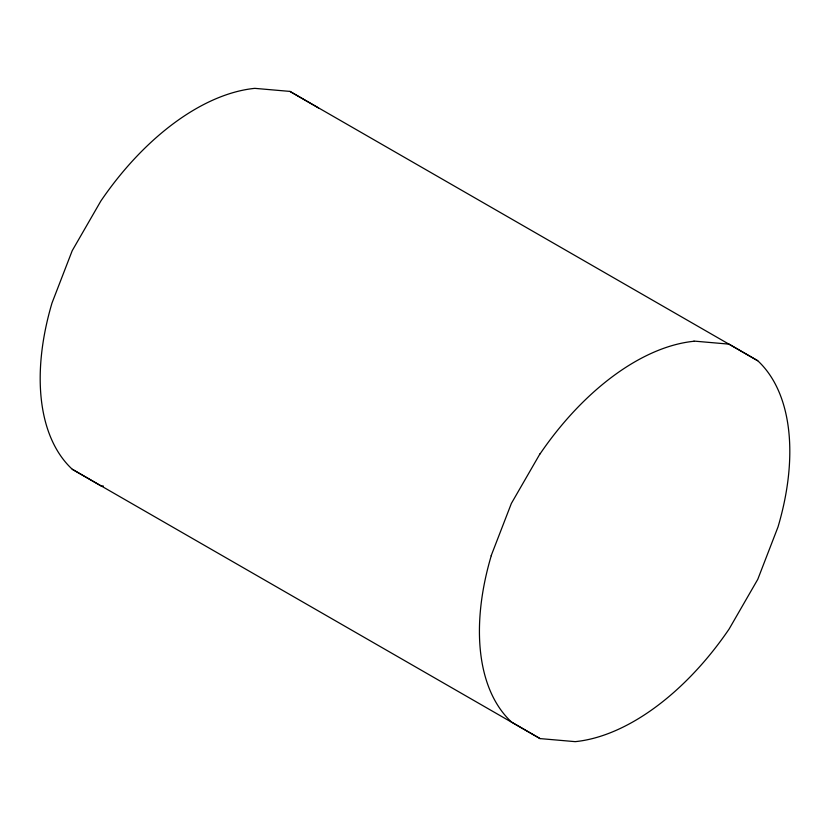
<?xml version="1.0" encoding="UTF-8"?>
<svg xmlns="http://www.w3.org/2000/svg" width="830" height="830" viewBox="0 0 830 830"><rect width="100%" height="100%" fill="white"/><g stroke="black" fill="none" stroke-linecap="round" stroke-linejoin="round"><path stroke-width="1.25" d="M491.153 555.747L511.373 503.426L540.05 453.709M72.283 469.272L540.071 738.596L575.19 741.647A219.794 126.7 -60.1 0 0 729.114 629.036L757.78 579.319L778.001 526.988A219.794 126.7 -60.1 0 0 757.717 360.718L289.929 91.404L254.81 88.354A219.794 126.7 -60.1 0 0 100.886 200.964L72.22 250.681L52 303.012A219.794 126.7 -60.1 0 0 72.283 469.282L100.918 485.861L103.418 486.079M693.973 341.089L729.082 344.139L757.717 360.728M289.929 91.404L318.554 107.983M511.446 722.017L540.071 738.596M511.529 722.048A219.794 126.7 -60.1 0 1 491.236 555.778M540.071 453.875A219.794 126.7 -60.1 0 1 693.994 341.265"/></g></svg>
